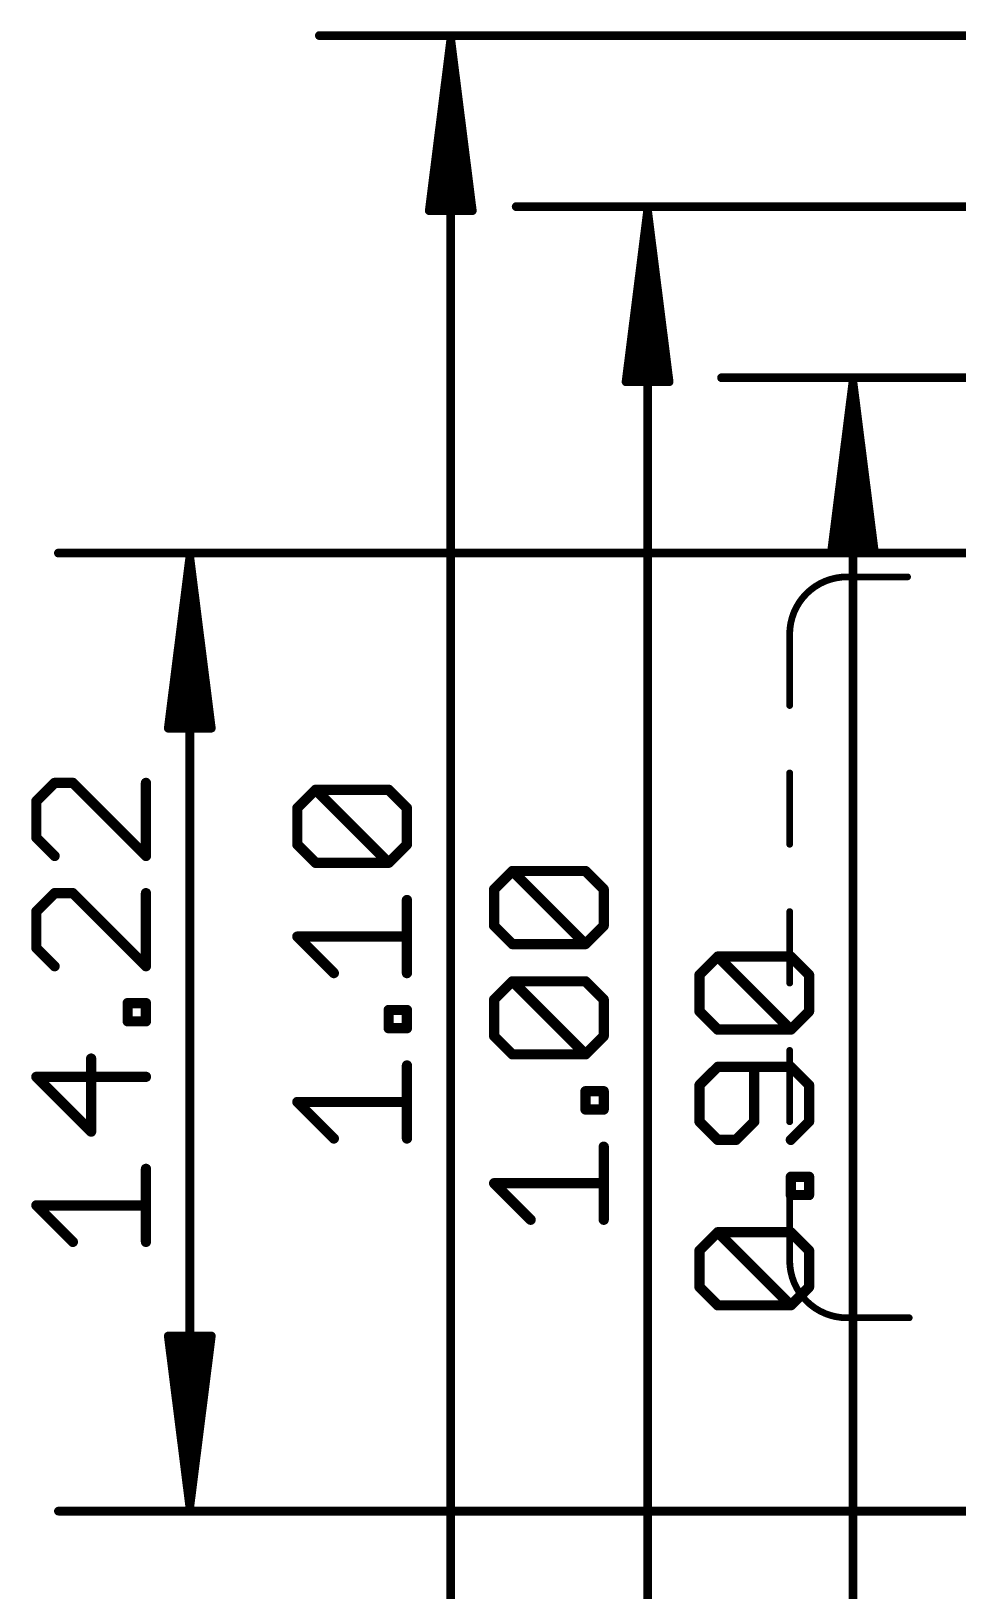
# Model space of a CAD drawing. Extents: x -17.3 to 47, y -18 to 22.9.
# Drawn here: x -17.28 to -3.52, y -4.04 to 19.12 of the extents above; entities that cross this region are included whole.
import ezdxf

# ---------------------------------------------------------------- set-up
doc = ezdxf.new("R2010")
doc.units = 0
doc.layers.add('47', color=253, linetype='CONTINUOUS')
doc.layers.add('51', color=253, linetype='CONTINUOUS')

msp = doc.modelspace()

# ---------------------------------------------------------------- linework, layer by layer
at = {"layer": '47'}
for points, const_width in [([(1.016, 19.05), (-12.999, 19.05)], 0.13), ([(-11.049, 18.985), (-11.3682, 16.45)], 0.13), ([(-11.049, 18.985), (-11.309, 16.45)], 0.13), ([(-11.049, 18.985), (-11.179, 16.45)], 0.13), ([(-11.049, -8.825), (-11.049, 18.985)], 0.13), ([(-10.7298, 16.45), (-11.049, 18.985)], 0.13), ([(-10.919, 16.45), (-11.049, 18.985)], 0.13), ([(-10.789, 16.45), (-11.049, 18.985)], 0.13), ([(-11.3682, 16.45), (-10.7298, 16.45)], 0.13), ([(1.016, 16.51), (-10.078, 16.51)], 0.13), ([(-8.128, 16.445), (-8.4472, 13.91)], 0.13), ([(-8.128, 16.445), (-8.388, 13.91)], 0.13), ([(-8.128, 16.445), (-8.258, 13.91)], 0.13), ([(-8.128, -8.698), (-8.128, 16.445)], 0.13), ([(-7.8088, 13.91), (-8.128, 16.445)], 0.13), ([(-7.998, 13.91), (-8.128, 16.445)], 0.13), ([(-7.868, 13.91), (-8.128, 16.445)], 0.13), ([(-8.4472, 13.91), (-7.8088, 13.91)], 0.13), ([(17.018, 13.97), (-7.03, 13.97)], 0.13), ([(-5.08, 13.905), (-5.3992, 11.37)], 0.13), ([(-5.08, 13.905), (-5.34, 11.37)], 0.13), ([(-5.08, 13.905), (-5.21, 11.37)], 0.13), ([(-5.08, -8.698), (-5.08, 13.905)], 0.13), ([(-4.7608, 11.37), (-5.08, 13.905)], 0.13), ([(-4.95, 11.37), (-5.08, 13.905)], 0.13), ([(-4.82, 11.37), (-5.08, 13.905)], 0.13), ([(11.1125, 11.3665), (-16.8725, 11.3665)], 0.13), ([(-14.9225, 11.3015), (-15.2417, 8.7665)], 0.13), ([(-14.9225, 11.3015), (-15.1825, 8.7665)], 0.13), ([(-14.9225, 11.3015), (-15.0525, 8.7665)], 0.13), ([(-14.9225, -2.7925), (-14.9225, 11.3015)], 0.13), ([(-14.6033, 8.7665), (-14.9225, 11.3015)], 0.13), ([(-14.7925, 8.7665), (-14.9225, 11.3015)], 0.13), ([(-14.6625, 8.7665), (-14.9225, 11.3015)], 0.13), ([(-5.3992, 11.37), (-4.7608, 11.37)], 0.13), ([(-15.2417, 8.7665), (-14.6033, 8.7665)], 0.13), ([(-16.929, 7.9544), (-17.2002, 7.6832)], 0.1524), ([(-16.6579, 7.9544), (-16.929, 7.9544)], 0.1524), ([(-15.5732, 6.8697), (-16.6579, 7.9544)], 0.1524), ([(-15.5732, 7.9544), (-15.5732, 6.8697)], 0.1524), ([(-13.3267, 7.5812), (-13.0555, 7.8524)], 0.1524), ([(-13.0555, 7.8524), (-11.9709, 7.8524)], 0.1524), ([(-11.9709, 6.7677), (-13.0555, 7.8524)], 0.1524), ([(-11.9709, 7.8524), (-11.6997, 7.5812)], 0.1524), ([(-17.2002, 7.6832), (-17.2002, 7.1409)], 0.1524), ([(-13.3267, 7.0389), (-13.3267, 7.5812)], 0.1524), ([(-11.6997, 7.5812), (-11.6997, 7.0389)], 0.1524), ([(-17.2002, 7.1409), (-16.929, 6.8697)], 0.1524), ([(-13.0555, 6.7677), (-13.3267, 7.0389)], 0.1524), ([(-11.6997, 7.0389), (-11.9709, 6.7677)], 0.1524), ([(-11.9709, 6.7677), (-13.0555, 6.7677)], 0.1524), ([(-10.4057, 6.3747), (-10.1345, 6.6459)], 0.1524), ([(-10.1345, 6.6459), (-9.0499, 6.6459)], 0.1524), ([(-9.0499, 5.5612), (-10.1345, 6.6459)], 0.1524), ([(-9.0499, 6.6459), (-8.7787, 6.3747)], 0.1524), ([(-16.929, 6.3173), (-17.2002, 6.0461)], 0.1524), ([(-16.6579, 6.3173), (-16.929, 6.3173)], 0.1524), ([(-15.5732, 5.2326), (-16.6579, 6.3173)], 0.1524), ([(-15.5732, 6.3173), (-15.5732, 5.2326)], 0.1524), ([(-11.6997, 5.1305), (-11.6997, 6.2152)], 0.1524), ([(-10.4057, 5.8324), (-10.4057, 6.3747)], 0.1524), ([(-8.7787, 6.3747), (-8.7787, 5.8324)], 0.1524), ([(-17.2002, 6.0461), (-17.2002, 5.5038)], 0.1524), ([(-10.1345, 5.5612), (-10.4057, 5.8324)], 0.1524), ([(-8.7787, 5.8324), (-9.0499, 5.5612)], 0.1524), ([(-17.2002, 5.5038), (-16.929, 5.2326)], 0.1524), ([(-12.7844, 5.1305), (-13.3267, 5.6729)], 0.1524), ([(-13.3267, 5.6729), (-11.6997, 5.6729)], 0.1524), ([(-9.0499, 5.5612), (-10.1345, 5.5612)], 0.1524), ([(-7.3577, 5.1047), (-7.0865, 5.3759)], 0.1524), ([(-7.0865, 5.3759), (-6.0019, 5.3759)], 0.1524), ([(-6.0019, 4.2912), (-7.0865, 5.3759)], 0.1524), ([(-6.0019, 5.3759), (-5.7307, 5.1047)], 0.1524), ([(-7.3577, 4.5624), (-7.3577, 5.1047)], 0.1524), ([(-5.7307, 5.1047), (-5.7307, 4.5624)], 0.1524), ([(-10.4057, 4.7375), (-10.1345, 5.0087)], 0.1524), ([(-10.1345, 5.0087), (-9.0499, 5.0087)], 0.1524), ([(-9.0499, 3.924), (-10.1345, 5.0087)], 0.1524), ([(-9.0499, 5.0087), (-8.7787, 4.7375)], 0.1524), ([(-15.8444, 4.414), (-15.8444, 4.6852)], 0.1524), ([(-15.8444, 4.6852), (-15.5732, 4.6852)], 0.1524), ([(-15.5732, 4.6852), (-15.5732, 4.414)], 0.1524), ([(-11.9709, 4.312), (-11.9709, 4.5831)], 0.1524), ([(-11.9709, 4.5831), (-11.6997, 4.5831)], 0.1524), ([(-11.6997, 4.5831), (-11.6997, 4.312)], 0.1524), ([(-10.4057, 4.1952), (-10.4057, 4.7375)], 0.1524), ([(-8.7787, 4.7375), (-8.7787, 4.1952)], 0.1524), ([(-7.0865, 4.2912), (-7.3577, 4.5624)], 0.1524), ([(-5.7307, 4.5624), (-6.0019, 4.2912)], 0.1524), ([(-15.5732, 4.414), (-15.8444, 4.414)], 0.1524), ([(-11.6997, 4.312), (-11.9709, 4.312)], 0.1524), ([(-10.1345, 3.924), (-10.4057, 4.1952)], 0.1524), ([(-8.7787, 4.1952), (-9.0499, 3.924)], 0.1524), ([(-6.0019, 4.2912), (-7.0865, 4.2912)], 0.1524), ([(-16.3867, 2.7769), (-16.3867, 3.8615)], 0.1524), ([(-9.0499, 3.924), (-10.1345, 3.924)], 0.1524), ([(-11.6997, 2.6748), (-11.6997, 3.7595)], 0.1524), ([(-7.0865, 3.7387), (-7.3577, 3.4675)], 0.1524), ([(-6.0019, 3.7387), (-7.0865, 3.7387)], 0.1524), ([(-6.5442, 2.9252), (-6.5442, 3.7387)], 0.1524), ([(-5.7307, 3.4675), (-6.0019, 3.7387)], 0.1524), ([(-15.5732, 3.5904), (-17.2002, 3.5904)], 0.1524), ([(-17.2002, 3.5904), (-16.3867, 2.7769)], 0.1524), ([(-7.3577, 3.4675), (-7.3577, 2.9252)], 0.1524), ([(-5.7307, 2.9252), (-5.7307, 3.4675)], 0.1524), ([(-12.7844, 2.6748), (-13.3267, 3.2171)], 0.1524), ([(-13.3267, 3.2171), (-11.6997, 3.2171)], 0.1524), ([(-9.0499, 3.1055), (-9.0499, 3.3766)], 0.1524), ([(-9.0499, 3.3766), (-8.7787, 3.3766)], 0.1524), ([(-8.7787, 3.3766), (-8.7787, 3.1055)], 0.1524), ([(-8.7787, 3.1055), (-9.0499, 3.1055)], 0.1524), ([(-7.3577, 2.9252), (-7.0865, 2.654)], 0.1524), ([(-6.8154, 2.654), (-6.5442, 2.9252)], 0.1524), ([(-6.0019, 2.654), (-5.7307, 2.9252)], 0.1524), ([(-8.7787, 1.4683), (-8.7787, 2.553)], 0.1524), ([(-7.0865, 2.654), (-6.8154, 2.654)], 0.1524), ([(-15.5732, 1.1397), (-15.5732, 2.2244)], 0.1524), ([(-9.8634, 1.4683), (-10.4057, 2.0106)], 0.1524), ([(-10.4057, 2.0106), (-8.7787, 2.0106)], 0.1524), ([(-6.0019, 1.8355), (-6.0019, 2.1066)], 0.1524), ([(-6.0019, 2.1066), (-5.7307, 2.1066)], 0.1524), ([(-5.7307, 2.1066), (-5.7307, 1.8355)], 0.1524), ([(-5.7307, 1.8355), (-6.0019, 1.8355)], 0.1524), ([(-16.6579, 1.1397), (-17.2002, 1.682)], 0.1524), ([(-17.2002, 1.682), (-15.5732, 1.682)], 0.1524), ([(-7.3577, 1.0118), (-7.0865, 1.283)], 0.1524), ([(-7.0865, 1.283), (-6.0019, 1.283)], 0.1524), ([(-6.0019, 0.1983), (-7.0865, 1.283)], 0.1524), ([(-6.0019, 1.283), (-5.7307, 1.0118)], 0.1524), ([(-7.3577, 0.4695), (-7.3577, 1.0118)], 0.1524), ([(-5.7307, 1.0118), (-5.7307, 0.4695)], 0.1524), ([(-7.0865, 0.1983), (-7.3577, 0.4695)], 0.1524), ([(-5.7307, 0.4695), (-6.0019, 0.1983)], 0.1524), ([(-6.0019, 0.1983), (-7.0865, 0.1983)], 0.1524), ([(-14.9225, -2.7925), (-15.2417, -0.2575)], 0.13), ([(-15.2417, -0.2575), (-14.6033, -0.2575)], 0.13), ([(-14.9225, -2.7925), (-15.1825, -0.2575)], 0.13), ([(-14.9225, -2.7925), (-15.0525, -0.2575)], 0.13), ([(-14.6033, -0.2575), (-14.9225, -2.7925)], 0.13), ([(-14.7925, -0.2575), (-14.9225, -2.7925)], 0.13), ([(-14.6625, -0.2575), (-14.9225, -2.7925)], 0.13), ([(12.5095, -2.8575), (-16.8725, -2.8575)], 0.13)]:
    msp.add_lwpolyline(points, dxfattribs=dict(at, const_width=const_width))
for points, const_width in [([(-12.999, 19.0825, 1), (-12.999, 19.0175)], 0.065), ([(-11.0165, 18.985, 1), (-11.0815, 18.985)], 0.065), ([(-11.0168, 18.9891, 1), (-11.0812, 18.9809)], 0.065), ([(-11.0165, 18.9833, 1), (-11.0815, 18.9867)], 0.065), ([(-11.0165, 18.9867, 1), (-11.0815, 18.9833)], 0.065), ([(-11.0167, 18.9883, 1), (-11.0813, 18.9817)], 0.065), ([(-11.0167, 18.9817, 1), (-11.0813, 18.9883)], 0.065), ([(-11.0168, 18.9809, 1), (-11.0812, 18.9891)], 0.065), ([(-11.4005, 16.4541, 1), (-11.336, 16.4459)], 0.065), ([(-11.3682, 16.4825, 1), (-11.3682, 16.4175)], 0.065), ([(-11.3413, 16.4533, 1), (-11.2767, 16.4467)], 0.065), ([(-11.2115, 16.4517, 1), (-11.1465, 16.4483)], 0.065), ([(-10.9515, 16.4483, 1), (-10.8865, 16.4517)], 0.065), ([(-10.8213, 16.4467, 1), (-10.7567, 16.4533)], 0.065), ([(-10.762, 16.4459, 1), (-10.6975, 16.4541)], 0.065), ([(-10.7298, 16.4175, 1), (-10.7298, 16.4825)], 0.065), ([(-10.078, 16.5425, 1), (-10.078, 16.4775)], 0.065), ([(-8.0955, 16.445, 1), (-8.1605, 16.445)], 0.065), ([(-8.0958, 16.4491, 1), (-8.1602, 16.4409)], 0.065), ([(-8.0955, 16.4433, 1), (-8.1605, 16.4467)], 0.065), ([(-8.0955, 16.4467, 1), (-8.1605, 16.4433)], 0.065), ([(-8.0957, 16.4483, 1), (-8.1603, 16.4417)], 0.065), ([(-8.0957, 16.4417, 1), (-8.1603, 16.4483)], 0.065), ([(-8.0958, 16.4409, 1), (-8.1602, 16.4491)], 0.065), ([(-8.4795, 13.9141, 1), (-8.415, 13.9059)], 0.065), ([(-8.4472, 13.9425, 1), (-8.4472, 13.8775)], 0.065), ([(-8.4203, 13.9133, 1), (-8.3557, 13.9067)], 0.065), ([(-8.2905, 13.9117, 1), (-8.2255, 13.9083)], 0.065), ([(-8.0305, 13.9083, 1), (-7.9655, 13.9117)], 0.065), ([(-7.9003, 13.9067, 1), (-7.8357, 13.9133)], 0.065), ([(-7.841, 13.9059, 1), (-7.7765, 13.9141)], 0.065), ([(-7.8088, 13.8775, 1), (-7.8088, 13.9425)], 0.065), ([(-7.03, 14.0025, 1), (-7.03, 13.9375)], 0.065), ([(-5.0475, 13.905, 1), (-5.1125, 13.905)], 0.065), ([(-5.0478, 13.9091, 1), (-5.1122, 13.9009)], 0.065), ([(-5.0475, 13.9033, 1), (-5.1125, 13.9067)], 0.065), ([(-5.0475, 13.9067, 1), (-5.1125, 13.9033)], 0.065), ([(-5.0477, 13.9083, 1), (-5.1123, 13.9017)], 0.065), ([(-5.0477, 13.9017, 1), (-5.1123, 13.9083)], 0.065), ([(-5.0478, 13.9009, 1), (-5.1122, 13.9091)], 0.065), ([(-16.8725, 11.399, 1), (-16.8725, 11.334)], 0.065), ([(-14.89, 11.3015, 1), (-14.955, 11.3015)], 0.065), ([(-14.8903, 11.3056, 1), (-14.9547, 11.2974)], 0.065), ([(-14.89, 11.2998, 1), (-14.955, 11.3032)], 0.065), ([(-14.89, 11.3032, 1), (-14.955, 11.2998)], 0.065), ([(-14.8902, 11.3048, 1), (-14.9548, 11.2982)], 0.065), ([(-14.8902, 11.2982, 1), (-14.9548, 11.3048)], 0.065), ([(-14.8903, 11.2974, 1), (-14.9547, 11.3056)], 0.065), ([(-5.4315, 11.3741, 1), (-5.367, 11.3659)], 0.065), ([(-5.3992, 11.4025, 1), (-5.3992, 11.3375)], 0.065), ([(-5.3723, 11.3733, 1), (-5.3077, 11.3667)], 0.065), ([(-5.2425, 11.3717, 1), (-5.1775, 11.3683)], 0.065), ([(-4.9825, 11.3683, 1), (-4.9175, 11.3717)], 0.065), ([(-4.8523, 11.3667, 1), (-4.7877, 11.3733)], 0.065), ([(-4.793, 11.3659, 1), (-4.7285, 11.3741)], 0.065), ([(-4.7608, 11.3375, 1), (-4.7608, 11.4025)], 0.065), ([(-15.274, 8.7706, 1), (-15.2095, 8.7624)], 0.065), ([(-15.2417, 8.799, 1), (-15.2417, 8.734)], 0.065), ([(-15.2148, 8.7698, 1), (-15.1502, 8.7632)], 0.065), ([(-15.085, 8.7682, 1), (-15.02, 8.7648)], 0.065), ([(-14.825, 8.7648, 1), (-14.76, 8.7682)], 0.065), ([(-14.6948, 8.7632, 1), (-14.6302, 8.7698)], 0.065), ([(-14.6355, 8.7624, 1), (-14.571, 8.7706)], 0.065), ([(-14.6033, 8.734, 1), (-14.6033, 8.799)], 0.065), ([(-16.929, 7.9925, 1), (-16.929, 7.9163)], 0.0762), ([(-16.9021, 7.9275, 1), (-16.956, 7.9813)], 0.0762), ([(-16.6309, 7.9813, 1), (-16.6848, 7.9275)], 0.0762), ([(-16.6579, 7.9163, 1), (-16.6579, 7.9925)], 0.0762), ([(-15.5351, 7.9544, 1), (-15.6113, 7.9544)], 0.0762), ([(-13.0286, 7.8793, 1), (-13.0825, 7.8254)], 0.0762), ([(-13.0555, 7.8905, 1), (-13.0555, 7.8143)], 0.0762), ([(-13.0286, 7.8254, 1), (-13.0825, 7.8793)], 0.0762), ([(-11.9439, 7.8793, 1), (-11.9978, 7.8254)], 0.0762), ([(-11.9709, 7.8143, 1), (-11.9709, 7.8905)], 0.0762), ([(-17.1621, 7.6832, 1), (-17.2383, 7.6832)], 0.0762), ([(-17.2271, 7.7102, 1), (-17.1732, 7.6563)], 0.0762), ([(-13.2886, 7.5812, 1), (-13.3648, 7.5812)], 0.0762), ([(-13.3536, 7.6081, 1), (-13.2997, 7.5543)], 0.0762), ([(-11.6616, 7.5812, 1), (-11.7378, 7.5812)], 0.0762), ([(-11.7266, 7.5543, 1), (-11.6728, 7.6081)], 0.0762), ([(-17.1732, 7.1679, 1), (-17.2271, 7.114)], 0.0762), ([(-17.2383, 7.1409, 1), (-17.1621, 7.1409)], 0.0762), ([(-13.2997, 7.0658, 1), (-13.3536, 7.0119)], 0.0762), ([(-13.3648, 7.0389, 1), (-13.2886, 7.0389)], 0.0762), ([(-11.7378, 7.0389, 1), (-11.6616, 7.0389)], 0.0762), ([(-11.6728, 7.0119, 1), (-11.7266, 7.0658)], 0.0762), ([(-16.956, 6.8428, 1), (-16.9021, 6.8967)], 0.0762), ([(-15.6113, 6.8697, 1), (-15.5351, 6.8697)], 0.0762), ([(-15.6001, 6.8428, 1), (-15.5463, 6.8967)], 0.0762), ([(-13.0555, 6.8058, 1), (-13.0555, 6.7296)], 0.0762), ([(-13.0825, 6.7408, 1), (-13.0286, 6.7946)], 0.0762), ([(-11.9978, 6.7946, 1), (-11.9439, 6.7408)], 0.0762), ([(-11.9978, 6.7408, 1), (-11.9439, 6.7946)], 0.0762), ([(-11.9709, 6.7296, 1), (-11.9709, 6.8058)], 0.0762), ([(-10.1076, 6.6728, 1), (-10.1615, 6.6189)], 0.0762), ([(-10.1345, 6.684, 1), (-10.1345, 6.6078)], 0.0762), ([(-10.1076, 6.6189, 1), (-10.1615, 6.6728)], 0.0762), ([(-9.0229, 6.6728, 1), (-9.0768, 6.6189)], 0.0762), ([(-9.0499, 6.6078, 1), (-9.0499, 6.684)], 0.0762), ([(-16.929, 6.3554, 1), (-16.929, 6.2792)], 0.0762), ([(-16.9021, 6.2903, 1), (-16.956, 6.3442)], 0.0762), ([(-16.6309, 6.3442, 1), (-16.6848, 6.2903)], 0.0762), ([(-16.6579, 6.2792, 1), (-16.6579, 6.3554)], 0.0762), ([(-15.5351, 6.3173, 1), (-15.6113, 6.3173)], 0.0762), ([(-11.6616, 6.2152, 1), (-11.7378, 6.2152)], 0.0762), ([(-10.3676, 6.3747, 1), (-10.4438, 6.3747)], 0.0762), ([(-10.4326, 6.4016, 1), (-10.3787, 6.3478)], 0.0762), ([(-8.7406, 6.3747, 1), (-8.8168, 6.3747)], 0.0762), ([(-8.8056, 6.3478, 1), (-8.7518, 6.4016)], 0.0762), ([(-17.1621, 6.0461, 1), (-17.2383, 6.0461)], 0.0762), ([(-17.2271, 6.073, 1), (-17.1732, 6.0191)], 0.0762), ([(-10.3787, 5.8593, 1), (-10.4326, 5.8054)], 0.0762), ([(-10.4438, 5.8324, 1), (-10.3676, 5.8324)], 0.0762), ([(-8.8168, 5.8324, 1), (-8.7406, 5.8324)], 0.0762), ([(-8.7518, 5.8054, 1), (-8.8056, 5.8593)], 0.0762), ([(-17.1732, 5.5307, 1), (-17.2271, 5.4768)], 0.0762), ([(-13.2997, 5.6998, 1), (-13.3536, 5.6459)], 0.0762), ([(-13.3267, 5.711, 1), (-13.3267, 5.6348)], 0.0762), ([(-11.6997, 5.6348, 1), (-11.6997, 5.711)], 0.0762), ([(-10.1345, 5.5993, 1), (-10.1345, 5.5231)], 0.0762), ([(-10.1615, 5.5343, 1), (-10.1076, 5.5881)], 0.0762), ([(-9.0768, 5.5881, 1), (-9.0229, 5.5343)], 0.0762), ([(-9.0768, 5.5343, 1), (-9.0229, 5.5881)], 0.0762), ([(-9.0499, 5.5231, 1), (-9.0499, 5.5993)], 0.0762), ([(-17.2383, 5.5038, 1), (-17.1621, 5.5038)], 0.0762), ([(-7.0596, 5.4028, 1), (-7.1135, 5.3489)], 0.0762), ([(-7.0865, 5.414, 1), (-7.0865, 5.3378)], 0.0762), ([(-7.0596, 5.3489, 1), (-7.1135, 5.4028)], 0.0762), ([(-5.9749, 5.4028, 1), (-6.0288, 5.3489)], 0.0762), ([(-6.0019, 5.3378, 1), (-6.0019, 5.414)], 0.0762), ([(-16.956, 5.2056, 1), (-16.9021, 5.2595)], 0.0762), ([(-15.6113, 5.2326, 1), (-15.5351, 5.2326)], 0.0762), ([(-15.6001, 5.2056, 1), (-15.5463, 5.2595)], 0.0762), ([(-12.8113, 5.1036, 1), (-12.7574, 5.1575)], 0.0762), ([(-11.7378, 5.1305, 1), (-11.6616, 5.1305)], 0.0762), ([(-7.3196, 5.1047, 1), (-7.3958, 5.1047)], 0.0762), ([(-7.3846, 5.1316, 1), (-7.3307, 5.0778)], 0.0762), ([(-5.6926, 5.1047, 1), (-5.7688, 5.1047)], 0.0762), ([(-5.7576, 5.0778, 1), (-5.7038, 5.1316)], 0.0762), ([(-10.1345, 5.0468, 1), (-10.1345, 4.9706)], 0.0762), ([(-10.1076, 5.0356, 1), (-10.1615, 4.9818)], 0.0762), ([(-10.1076, 4.9818, 1), (-10.1615, 5.0356)], 0.0762), ([(-9.0229, 5.0356, 1), (-9.0768, 4.9818)], 0.0762), ([(-9.0499, 4.9706, 1), (-9.0499, 5.0468)], 0.0762), ([(-15.8063, 4.6852, 1), (-15.8825, 4.6852)], 0.0762), ([(-15.8444, 4.7233, 1), (-15.8444, 4.6471)], 0.0762), ([(-15.5351, 4.6852, 1), (-15.6113, 4.6852)], 0.0762), ([(-15.5732, 4.6471, 1), (-15.5732, 4.7233)], 0.0762), ([(-11.9328, 4.5831, 1), (-12.009, 4.5831)], 0.0762), ([(-11.9709, 4.6212, 1), (-11.9709, 4.545)], 0.0762), ([(-11.6616, 4.5831, 1), (-11.7378, 4.5831)], 0.0762), ([(-11.6997, 4.545, 1), (-11.6997, 4.6212)], 0.0762), ([(-10.3676, 4.7375, 1), (-10.4438, 4.7375)], 0.0762), ([(-10.4326, 4.7645, 1), (-10.3787, 4.7106)], 0.0762), ([(-8.7406, 4.7375, 1), (-8.8168, 4.7375)], 0.0762), ([(-8.8056, 4.7106, 1), (-8.7518, 4.7645)], 0.0762), ([(-7.3307, 4.5893, 1), (-7.3846, 4.5354)], 0.0762), ([(-5.7038, 4.5354, 1), (-5.7576, 4.5893)], 0.0762), ([(-15.8444, 4.4521, 1), (-15.8444, 4.3759)], 0.0762), ([(-15.8825, 4.414, 1), (-15.8063, 4.414)], 0.0762), ([(-15.6113, 4.414, 1), (-15.5351, 4.414)], 0.0762), ([(-15.5732, 4.3759, 1), (-15.5732, 4.4521)], 0.0762), ([(-7.3958, 4.5624, 1), (-7.3196, 4.5624)], 0.0762), ([(-5.7688, 4.5624, 1), (-5.6926, 4.5624)], 0.0762), ([(-11.9709, 4.3501, 1), (-11.9709, 4.2739)], 0.0762), ([(-12.009, 4.312, 1), (-11.9328, 4.312)], 0.0762), ([(-11.7378, 4.312, 1), (-11.6616, 4.312)], 0.0762), ([(-11.6997, 4.2739, 1), (-11.6997, 4.3501)], 0.0762), ([(-10.4438, 4.1952, 1), (-10.3676, 4.1952)], 0.0762), ([(-10.3787, 4.2221, 1), (-10.4326, 4.1683)], 0.0762), ([(-8.8168, 4.1952, 1), (-8.7406, 4.1952)], 0.0762), ([(-8.7518, 4.1683, 1), (-8.8056, 4.2221)], 0.0762), ([(-7.0865, 4.3293, 1), (-7.0865, 4.2531)], 0.0762), ([(-7.1135, 4.2643, 1), (-7.0596, 4.3181)], 0.0762), ([(-6.0288, 4.3181, 1), (-5.9749, 4.2643)], 0.0762), ([(-6.0288, 4.2643, 1), (-5.9749, 4.3181)], 0.0762), ([(-6.0019, 4.2531, 1), (-6.0019, 4.3293)], 0.0762), ([(-16.3486, 3.8615, 1), (-16.4248, 3.8615)], 0.0762), ([(-10.1345, 3.9621, 1), (-10.1345, 3.8859)], 0.0762), ([(-10.1615, 3.8971, 1), (-10.1076, 3.951)], 0.0762), ([(-9.0768, 3.951, 1), (-9.0229, 3.8971)], 0.0762), ([(-9.0768, 3.8971, 1), (-9.0229, 3.951)], 0.0762), ([(-9.0499, 3.8859, 1), (-9.0499, 3.9621)], 0.0762), ([(-11.6616, 3.7595, 1), (-11.7378, 3.7595)], 0.0762), ([(-7.0865, 3.7768, 1), (-7.0865, 3.7006)], 0.0762), ([(-7.0596, 3.7118, 1), (-7.1135, 3.7656)], 0.0762), ([(-6.5061, 3.7387, 1), (-6.5823, 3.7387)], 0.0762), ([(-5.9749, 3.7656, 1), (-6.0288, 3.7118)], 0.0762), ([(-6.0019, 3.7006, 1), (-6.0019, 3.7768)], 0.0762), ([(-17.2002, 3.6285, 1), (-17.2002, 3.5523)], 0.0762), ([(-17.1732, 3.6173, 1), (-17.2271, 3.5634)], 0.0762), ([(-15.5732, 3.5523, 1), (-15.5732, 3.6285)], 0.0762), ([(-7.3196, 3.4675, 1), (-7.3958, 3.4675)], 0.0762), ([(-7.3846, 3.4945, 1), (-7.3307, 3.4406)], 0.0762), ([(-5.6926, 3.4675, 1), (-5.7688, 3.4675)], 0.0762), ([(-5.7576, 3.4406, 1), (-5.7038, 3.4945)], 0.0762), ([(-13.2997, 3.2441, 1), (-13.3536, 3.1902)], 0.0762), ([(-13.3267, 3.2552, 1), (-13.3267, 3.179)], 0.0762), ([(-11.6997, 3.179, 1), (-11.6997, 3.2552)], 0.0762), ([(-9.0118, 3.3766, 1), (-9.088, 3.3766)], 0.0762), ([(-9.0499, 3.4147, 1), (-9.0499, 3.3385)], 0.0762), ([(-8.7406, 3.3766, 1), (-8.8168, 3.3766)], 0.0762), ([(-8.7787, 3.3385, 1), (-8.7787, 3.4147)], 0.0762), ([(-9.0499, 3.1436, 1), (-9.0499, 3.0674)], 0.0762), ([(-9.088, 3.1055, 1), (-9.0118, 3.1055)], 0.0762), ([(-8.8168, 3.1055, 1), (-8.7406, 3.1055)], 0.0762), ([(-8.7787, 3.0674, 1), (-8.7787, 3.1436)], 0.0762), ([(-16.4248, 2.7769, 1), (-16.3486, 2.7769)], 0.0762), ([(-16.4136, 2.7499, 1), (-16.3598, 2.8038)], 0.0762), ([(-7.3958, 2.9252, 1), (-7.3196, 2.9252)], 0.0762), ([(-7.3307, 2.9521, 1), (-7.3846, 2.8983)], 0.0762), ([(-6.5823, 2.9252, 1), (-6.5061, 2.9252)], 0.0762), ([(-6.5173, 2.8983, 1), (-6.5711, 2.9521)], 0.0762), ([(-5.7688, 2.9252, 1), (-5.6926, 2.9252)], 0.0762), ([(-5.7038, 2.8983, 1), (-5.7576, 2.9521)], 0.0762), ([(-12.8113, 2.6479, 1), (-12.7574, 2.7018)], 0.0762), ([(-11.7378, 2.6748, 1), (-11.6616, 2.6748)], 0.0762), ([(-8.7406, 2.553, 1), (-8.8168, 2.553)], 0.0762), ([(-7.0865, 2.6921, 1), (-7.0865, 2.6159)], 0.0762), ([(-7.1135, 2.6271, 1), (-7.0596, 2.681)], 0.0762), ([(-6.8423, 2.681, 1), (-6.7884, 2.6271)], 0.0762), ([(-6.8154, 2.6159, 1), (-6.8154, 2.6921)], 0.0762), ([(-6.0288, 2.681, 1), (-5.9749, 2.6271)], 0.0762), ([(-15.5351, 2.2244, 1), (-15.6113, 2.2244)], 0.0762), ([(-10.3787, 2.0376, 1), (-10.4326, 1.9837)], 0.0762), ([(-10.4057, 2.0487, 1), (-10.4057, 1.9725)], 0.0762), ([(-8.7787, 1.9725, 1), (-8.7787, 2.0487)], 0.0762), ([(-5.9638, 2.1066, 1), (-6.04, 2.1066)], 0.0762), ([(-6.0019, 2.1447, 1), (-6.0019, 2.0685)], 0.0762), ([(-5.6926, 2.1066, 1), (-5.7688, 2.1066)], 0.0762), ([(-5.7307, 2.0685, 1), (-5.7307, 2.1447)], 0.0762), ([(-6.0019, 1.8736, 1), (-6.0019, 1.7974)], 0.0762), ([(-6.04, 1.8355, 1), (-5.9638, 1.8355)], 0.0762), ([(-5.7688, 1.8355, 1), (-5.6926, 1.8355)], 0.0762), ([(-5.7307, 1.7974, 1), (-5.7307, 1.8736)], 0.0762), ([(-17.1732, 1.709, 1), (-17.2271, 1.6551)], 0.0762), ([(-17.2002, 1.7201, 1), (-17.2002, 1.6439)], 0.0762), ([(-15.5732, 1.6439, 1), (-15.5732, 1.7201)], 0.0762), ([(-9.8903, 1.4414, 1), (-9.8364, 1.4953)], 0.0762), ([(-8.8168, 1.4683, 1), (-8.7406, 1.4683)], 0.0762), ([(-16.6848, 1.1128, 1), (-16.6309, 1.1666)], 0.0762), ([(-15.6113, 1.1397, 1), (-15.5351, 1.1397)], 0.0762), ([(-7.0596, 1.3099, 1), (-7.1135, 1.256)], 0.0762), ([(-7.0865, 1.3211, 1), (-7.0865, 1.2449)], 0.0762), ([(-7.0596, 1.256, 1), (-7.1135, 1.3099)], 0.0762), ([(-5.9749, 1.3099, 1), (-6.0288, 1.256)], 0.0762), ([(-6.0019, 1.2449, 1), (-6.0019, 1.3211)], 0.0762), ([(-7.3196, 1.0118, 1), (-7.3958, 1.0118)], 0.0762), ([(-7.3846, 1.0387, 1), (-7.3307, 0.9849)], 0.0762), ([(-5.6926, 1.0118, 1), (-5.7688, 1.0118)], 0.0762), ([(-5.7576, 0.9849, 1), (-5.7038, 1.0387)], 0.0762), ([(-7.3307, 0.4964, 1), (-7.3846, 0.4425)], 0.0762), ([(-7.3958, 0.4695, 1), (-7.3196, 0.4695)], 0.0762), ([(-5.7688, 0.4695, 1), (-5.6926, 0.4695)], 0.0762), ([(-5.7038, 0.4425, 1), (-5.7576, 0.4964)], 0.0762), ([(-7.0865, 0.2364, 1), (-7.0865, 0.1602)], 0.0762), ([(-7.1135, 0.1714, 1), (-7.0596, 0.2253)], 0.0762), ([(-6.0288, 0.2253, 1), (-5.9749, 0.1714)], 0.0762), ([(-6.0288, 0.1714, 1), (-5.9749, 0.2253)], 0.0762), ([(-6.0019, 0.1602, 1), (-6.0019, 0.2364)], 0.0762), ([(-15.2095, -0.2534, 1), (-15.274, -0.2616)], 0.065), ([(-15.2417, -0.225, 1), (-15.2417, -0.29)], 0.065), ([(-15.1502, -0.2542, 1), (-15.2148, -0.2608)], 0.065), ([(-15.02, -0.2558, 1), (-15.085, -0.2592)], 0.065), ([(-14.76, -0.2592, 1), (-14.825, -0.2558)], 0.065), ([(-14.6302, -0.2608, 1), (-14.6948, -0.2542)], 0.065), ([(-14.571, -0.2616, 1), (-14.6355, -0.2534)], 0.065), ([(-14.6033, -0.29, 1), (-14.6033, -0.225)], 0.065), ([(-14.9547, -2.7884, 1), (-14.8903, -2.7966)], 0.065), ([(-14.9548, -2.7892, 1), (-14.8902, -2.7958)], 0.065), ([(-14.955, -2.7942, 1), (-14.89, -2.7908)], 0.065), ([(-14.955, -2.7908, 1), (-14.89, -2.7942)], 0.065), ([(-14.955, -2.7925, 1), (-14.89, -2.7925)], 0.065), ([(-14.9548, -2.7958, 1), (-14.8902, -2.7892)], 0.065), ([(-14.9547, -2.7966, 1), (-14.8903, -2.7884)], 0.065), ([(-16.8725, -2.825, 1), (-16.8725, -2.89)], 0.065)]:
    msp.add_lwpolyline(points, format="xyb", dxfattribs=dict(at, const_width=const_width))
at = {"layer": '51'}
for points, const_width in [([(-5.169, 11.013, 0.4142), (-6.019, 10.163)], 0.1), ([(-5.169, 11.038, 1), (-5.169, 10.988)], 0.05), ([(-5.169, 10.988, 1), (-5.169, 11.038)], 0.05), ([(-4.269, 10.988, 1), (-4.269, 11.038)], 0.05), ([(-5.994, 10.163, 1), (-6.044, 10.163)], 0.05), ([(-6.044, 10.163, 1), (-5.994, 10.163)], 0.05), ([(-6.044, 9.103, 1), (-5.994, 9.103)], 0.05), ([(-5.994, 8.103, 1), (-6.044, 8.103)], 0.05), ([(-6.044, 7.043, 1), (-5.994, 7.043)], 0.05), ([(-5.994, 6.043, 1), (-6.044, 6.043)], 0.05), ([(-6.044, 4.983, 1), (-5.994, 4.983)], 0.05), ([(-5.994, 3.983, 1), (-6.044, 3.983)], 0.05), ([(-6.044, 2.923, 1), (-5.994, 2.923)], 0.05), ([(-5.994, 1.923, 1), (-6.044, 1.923)], 0.05), ([(-6.019, 0.863, 0.4142), (-5.169, 0.013)], 0.1), ([(-5.994, 0.863, 1), (-6.044, 0.863)], 0.05), ([(-6.044, 0.863, 1), (-5.994, 0.863)], 0.05), ([(-5.169, 0.038, 1), (-5.169, -0.012)], 0.05), ([(-5.169, -0.012, 1), (-5.169, 0.038)], 0.05), ([(-4.244, -0.012, 1), (-4.244, 0.038)], 0.05)]:
    msp.add_lwpolyline(points, format="xyb", dxfattribs=dict(at, const_width=const_width))
at = {"layer": '51', "const_width": 0.1}
for points in [[(-4.269, 11.013), (-5.169, 11.013)], [(-6.019, 10.163), (-6.019, 9.103)], [(-6.019, 8.103), (-6.019, 7.043)], [(-6.019, 6.043), (-6.019, 4.983)], [(-6.019, 3.983), (-6.019, 2.923)], [(-6.019, 1.923), (-6.019, 0.863)], [(-5.169, 0.013), (-4.244, 0.013)]]:
    msp.add_lwpolyline(points, dxfattribs=at)

doc.saveas('drawing.dxf')
